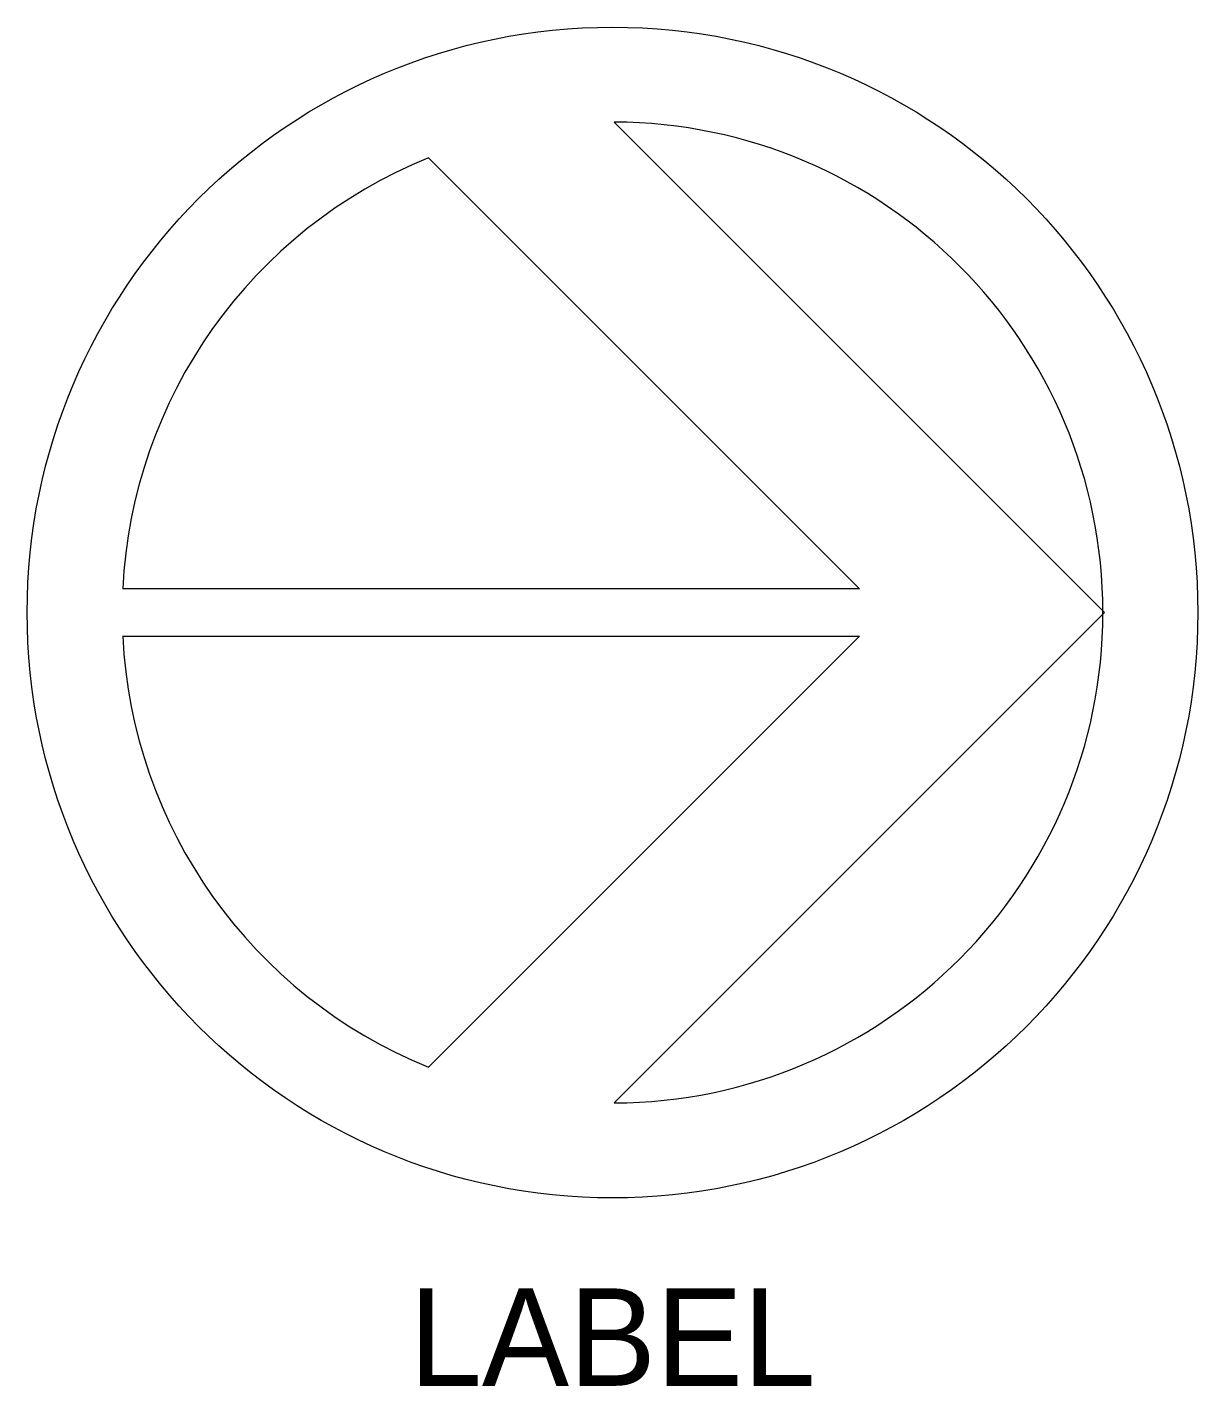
# Model space of a CAD drawing. Extents: x -2000 to 2000, y -2642 to 2000.
import ezdxf
from ezdxf.enums import TextEntityAlignment as Align

# ---------------------------------------------------------------- set-up
doc = ezdxf.new("R2010")
doc.units = 0
doc.layers.get('0').update_dxf_attribs({"linetype": 'CONTINUOUS'})

msp = doc.modelspace()

# ---------------------------------------------------------------- linework, layer by layer
at = {"color": 0}
for p, q in [((1681.3, 0), (5.7, 1675.6)), ((-628.7, 1553.2), (843.5, 81.1)), ((843.5, 81.1), (-1673.7, 81.1)), ((1681.3, 0), (5.7, -1675.6)), ((-1673.7, -81.1), (843.5, -81.1)), ((-628.7, -1553.2), (843.5, -81.1))]:
    msp.add_line(p, q, dxfattribs=at)
msp.add_circle((0, 0), 2000, dxfattribs=at)
for start, end in [(0, 89.8055), (112.0353, 177.2265), (270.1945, 0), (182.7735, 247.9647)]:
    msp.add_arc((0, 0), 1675.6, start, end, dxfattribs=at)

# ---------------------------------------------------------------- texts
at = {"color": 0, "flags": 8}
msp.add_attdef('LABEL', text='NORTH', height=333.31, dxfattribs=at).set_placement((0, -2475.5), align=Align.MIDDLE)

doc.saveas('drawing.dxf')
